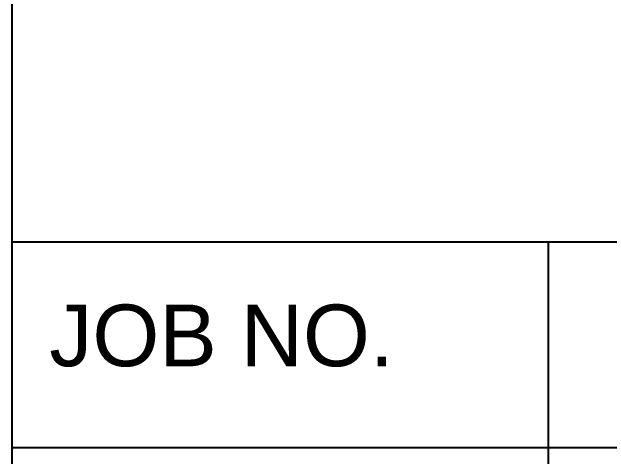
# Model space of a CAD drawing. Header units: inches. Extents: x -9010 to 68966, y 35237 to 36644.
# Drawn here: x -6977.6 to -6918.9, y 35389.9 to 35433.5 of the extents above; entities that cross this region are included whole.
import ezdxf

# ---------------------------------------------------------------- set-up
doc = ezdxf.new("R2010")
doc.units = ezdxf.units.IN
doc.layers.add('0Y-TEXT', color=96, linetype='Continuous', lineweight=5)
doc.layers.add('0Y-WALLS', color=23, linetype='Continuous', lineweight=25)
doc.styles.add('ARIAL', font='arial.ttf')

# ---------------------------------------------------------------- blocks, each defined once
blk = doc.blocks.new('a')
for p, q in [((-10948.79, 35842.4287), (-10948.79, 35778.0274)), ((-10948.79, 35794.8095), (-10934.3484, 35794.8095)), ((-10943.3187, 35794.8095), (-10943.3187, 35788.5162)), ((-10948.79, 35792.7117), (-10934.3484, 35792.7117))]:
    blk.add_line(p, q)
at = {"layer": '0Y-WALLS'}
blk.add_line((-10948.79, 35832.972), (-10948.79, 35782.2229), dxfattribs=at)
at = {"layer": '0Y-TEXT', "insert": (-10948.409, 35794.1702), "char_height": 0.629329, "attachment_point": 1, "style": 'ARIAL'}
blk.add_mtext_dynamic_manual_height_columns('\\pxql;JOB NO.', width=4.32937, gutter_width=0.8035, heights=[0], dxfattribs=at)

msp = doc.modelspace()

# ---------------------------------------------------------------- block references
at = {"xscale": 9.627293695658484, "yscale": 9.627293695658484, "zscale": 9.627293695658484, "rotation": 359.9995044211946}
msp.add_blockref('a', (98426.65, -309197.134), dxfattribs=at)

doc.saveas('drawing.dxf')
